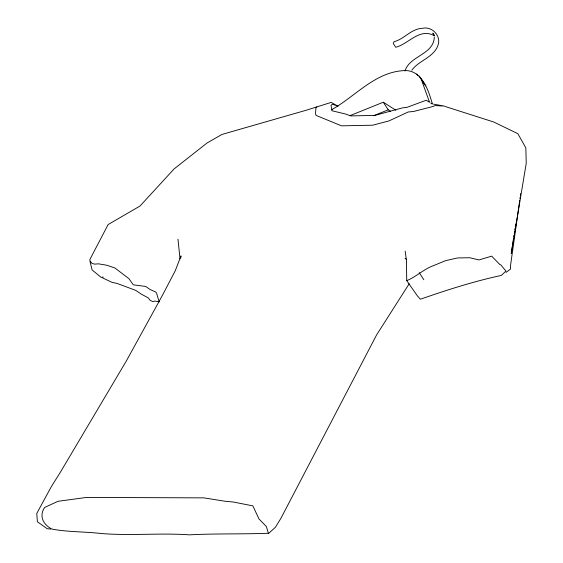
<?xml version="1.0" encoding="UTF-8"?>
<svg xmlns="http://www.w3.org/2000/svg" width="563" height="563" viewBox="0 0 563 563"><rect width="100%" height="100%" fill="white"/><g stroke="black" fill="none" stroke-linecap="round" stroke-linejoin="round"><path stroke-width="0.84" d="M434.312 36.926C433.841 54.752 409.533 55.631 405.008 71.022M180.892 257.474L181.004 255.883L175.192 270.902L162.158 295.814L126.372 360.918L60.297 472.378L51.55 486.263L36.764 513.456L37.39 521.767L47.193 528.72L50.691 529.072M519.712 200.505L510.521 265.567L510.599 268.987L506.053 272.408M519.959 198.767L520.205 197.036M520.444 195.298L520.691 193.566M513.519 238.698L511.246 253.456L526.236 163.284L525.835 147.872L517.847 133.677L493.688 121.988L445.087 106.47M513.787 236.967L514.054 235.228M514.315 233.49L514.582 231.759M514.849 230.021L515.117 228.282M515.384 226.551L515.785 223.947M409.174 283.808L376.598 334.915L280.965 518.241L275.413 527.257L268.502 533.562L267.861 533.288C242.055 534.245 216.241 533.478 190.442 534.794L189.647 534.85C160.223 532.788 130.729 535.92 101.347 533.52C84.929 531.599 68.193 532.141 51.93 529.072C43.217 524.73 38.826 516.102 44.597 507.474L57.954 501.302L86.589 497.425L203.862 497.861L225.235 501.267L233.504 502.055L252.871 505.877L258.945 518.903L266.369 526.553L268.502 533.562M411.87 70.213C419.161 59.777 436.297 56.933 438.676 42.422C439.513 33.879 430.906 26.208 422.419 28.319C411.152 28.692 404.424 39.058 394.1 41.69L393.263 43.471L395.74 47.278C408.71 43.907 419.47 27.805 433.96 35.539M316.863 106.893L315.942 107.85L315.505 113.733L316.075 115.401L341.516 125.838L372.706 125.204L388.934 120.932L408.133 112.009L413.756 111.432L433.067 106.484L434.995 105.584L444.446 106.083L433.587 104.176M331.311 109.926C354.845 96.787 374.634 72.472 403.136 70.664C421.525 68.827 428.422 90.003 432.37 103.937M406.718 280.627C416.212 276.883 423.615 269.156 433.369 265.694L445.586 260.662L457.656 257.938L469.788 257.741L478.951 259.944L491.703 256.137L499.768 264.483L500.767 264.849L505.961 271.063L501.197 275.469C473.828 281.324 446.79 290.036 420.371 299.227L417.366 295.828L406.718 280.627L406.479 260.683L405.17 251.133M349.897 115.689L383.29 102.213L395.817 110.2M373.586 115.739L388.245 109.82L390.455 111.228M429.182 102.086L426.226 100.228L407.049 107.322L402.791 107.8L374.817 115.408L350.707 115.901L345.619 114.036L332.093 110.784L331.016 105.365L332.332 104.204L338.046 106.168L331.157 102.41L306.216 110.235L221.949 134.444L207.036 142.988L174.073 168.949L139.997 206.051L108.131 224.546L89.841 259.578L89.967 260.852L92.107 263.526L94.929 264.131L98.356 263.822L106.745 265.222L114.887 267.967L128.941 278.671L133.283 284.829L145.81 286.468L149.807 289.368L155.726 292.028L156.479 292.887L159.181 301.824L155.092 301.071L152.664 301.571L150.103 300.29L148.329 297.911L141.06 294.006L135.796 290.402L117.238 283.492L111.727 282.239L102.621 277.918L103.12 277.003L101.157 277.418L92.1 269.909L90.038 261.633M430.653 103.008L432.131 103.937M405.043 258.368L406.451 259.297M422.89 82.62L425.874 85.921M434.523 35.652L432.87 33.118L433.855 34.878M419.097 75.984L424.059 83.591M416.768 74.042L417.669 75.428M383.29 102.213L388.245 109.82M419.196 272.64L423.833 279.748M420.92 78.313L429.47 102.065M177.964 239.148L180.033 258.874"/></g></svg>
